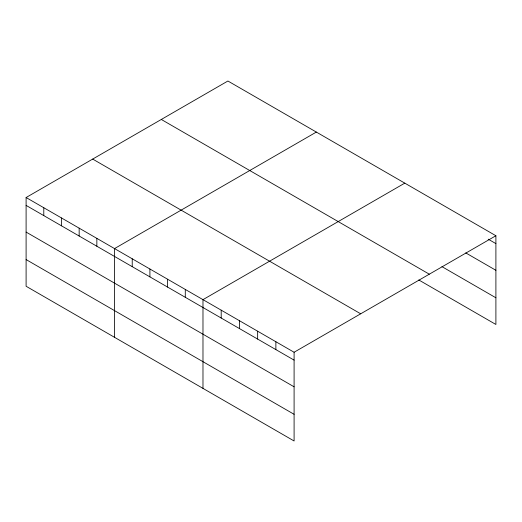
<?xml version="1.0" encoding="UTF-8"?>
<svg xmlns="http://www.w3.org/2000/svg" width="522" height="522" viewBox="0 0 522 522"><rect width="100%" height="100%" fill="white"/><g stroke="black" fill="none" stroke-linecap="round" stroke-linejoin="round"><path stroke-width="0.78" d="M418.801 279.962L495.9 324.475L495.9 235.742L227.905 81.014L26.1 197.525L26.1 286.258L294.095 440.986L294.095 352.252L26.1 197.525M316.345 132.073L114.54 248.589L114.54 337.316M404.785 183.137L202.98 299.648L202.98 388.375M294.095 352.252L495.9 235.742M488.187 239.161L495.9 243.611M465.761 252.896L495.9 270.298M441.932 266.631L495.9 297.788M161.311 119.466L429.306 274.187M92.694 159.079L360.689 313.807M26.1 205.394L294.095 360.121M26.1 232.081L294.095 386.809M26.1 259.571L294.095 414.298M275.87 341.734L275.87 349.603M257.646 331.209L257.646 339.078M239.422 320.691L239.422 328.56M221.197 310.166L221.197 318.035M185.29 289.436L185.29 297.305M167.601 279.224L167.601 287.093M149.912 269.013L149.912 276.882M132.229 258.801L132.229 266.67M96.851 238.378L96.851 246.247M79.161 228.166L79.161 236.035M61.479 217.948L61.479 225.824M43.789 207.736L43.789 215.612"/></g></svg>
